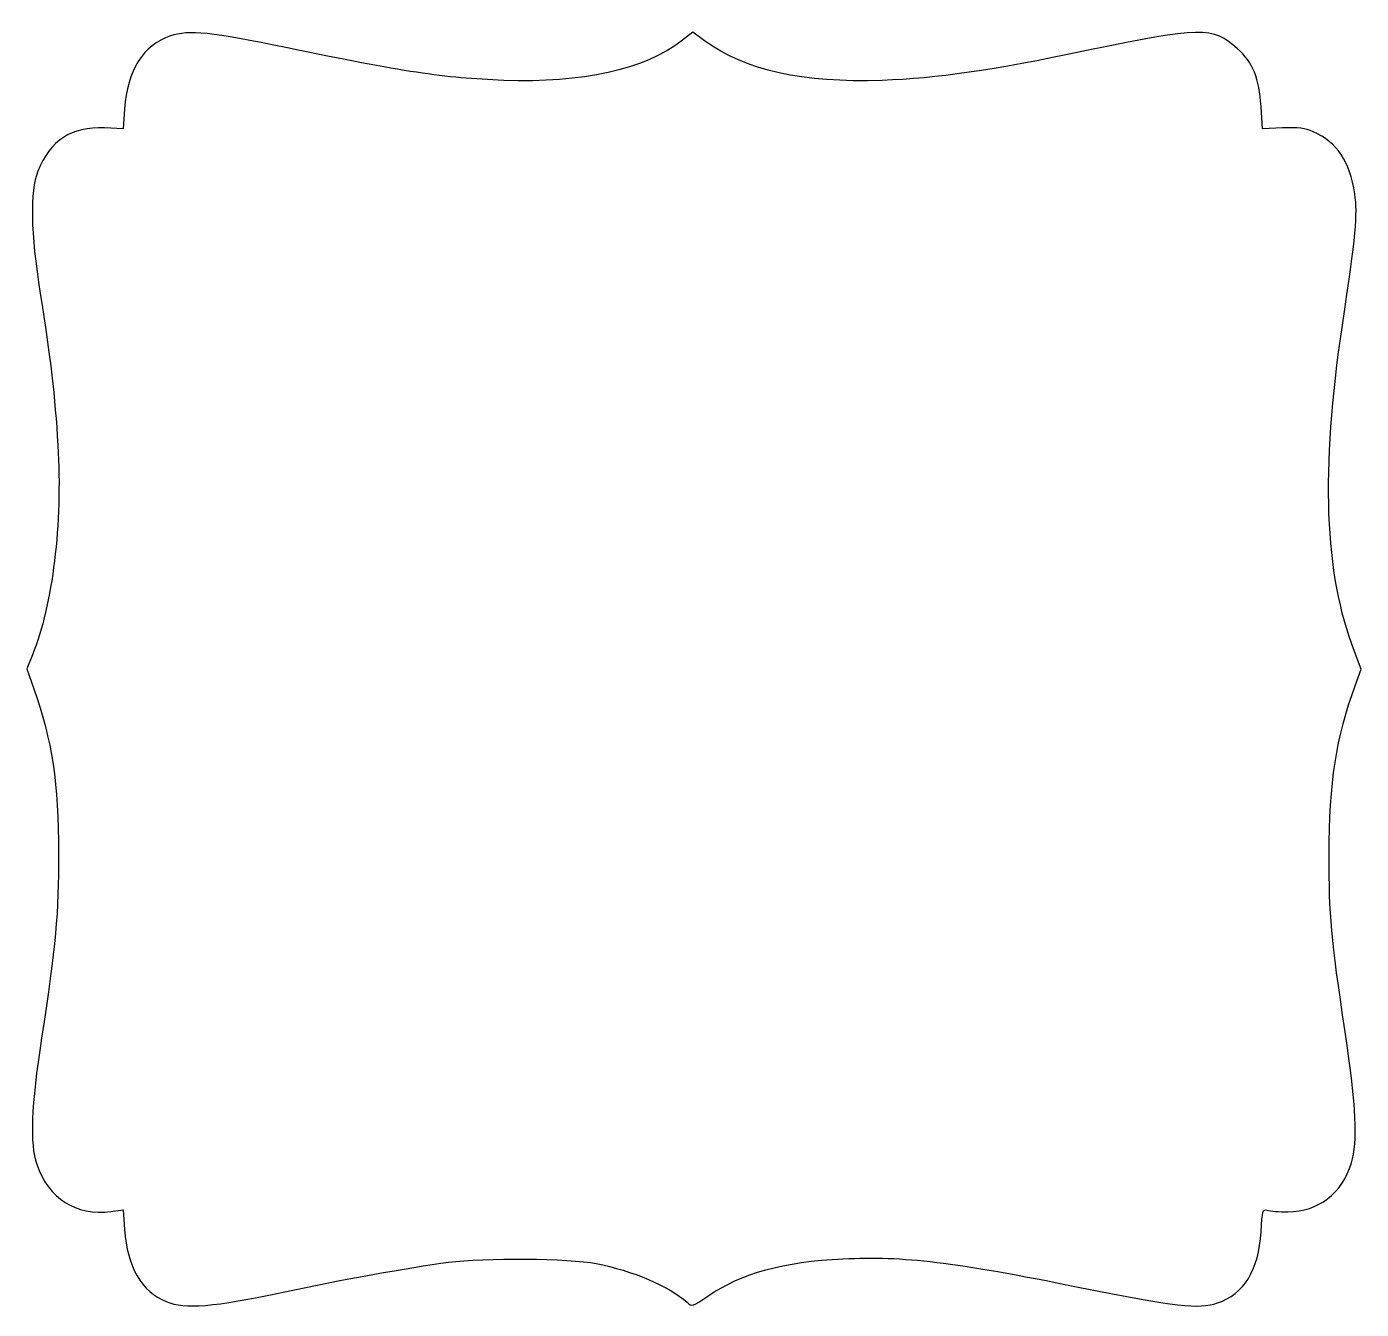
# Model space of a CAD drawing. Header units: centimetres. Extents: x -12.6 to 1.9, y -10.4 to 3.5.
import ezdxf

# ---------------------------------------------------------------- set-up
doc = ezdxf.new("R2010")
doc.units = ezdxf.units.CM
doc.header["$MEASUREMENT"] = 0
doc.layers.add('Layer 1', color=7, linetype='Continuous')

msp = doc.modelspace()

# ---------------------------------------------------------------- linework, layer by layer
at = {"layer": 'Layer 1'}
msp.add_open_spline([(-11.08675, -10.3295), (-11.35196, -10.22394), (-11.50885, -9.95224), (-11.53729, -9.5493), (-11.53729, -9.5493), (-11.53729, -9.5493), (-11.55241, -9.33507), (-11.55241, -9.33507), (-11.55241, -9.33507), (-11.55241, -9.33507), (-11.68479, -9.35206), (-11.68479, -9.35206), (-11.68479, -9.35206), (-12.06657, -9.40104), (-12.35878, -9.2151), (-12.48968, -8.8399), (-12.48968, -8.8399), (-12.56568, -8.62204), (-12.54972, -8.20925), (-12.43683, -7.47259), (-12.43683, -7.47259), (-12.28315, -6.46988), (-12.25075, -6.11966), (-12.252, -5.47499), (-12.252, -5.47499), (-12.2535, -4.70329), (-12.32133, -4.25365), (-12.52162, -3.68767), (-12.52162, -3.68767), (-12.52162, -3.68767), (-12.59784, -3.47228), (-12.59784, -3.47228), (-12.59784, -3.47228), (-12.59784, -3.47228), (-12.53599, -3.32008), (-12.53599, -3.32008), (-12.53599, -3.32008), (-12.31574, -2.77805), (-12.20902, -1.89782), (-12.26021, -1.04557), (-12.26021, -1.04557), (-12.29179, -0.51984), (-12.34115, -0.09436), (-12.45079, 0.5972), (-12.45079, 0.5972), (-12.55608, 1.26134), (-12.56453, 1.69925), (-12.47636, 1.92222), (-12.47636, 1.92222), (-12.3442, 2.25644), (-12.11128, 2.40845), (-11.75607, 2.39232), (-11.75607, 2.39232), (-11.75607, 2.39232), (-11.55221, 2.38306), (-11.55221, 2.38306), (-11.55221, 2.38306), (-11.55221, 2.38306), (-11.53719, 2.59592), (-11.53719, 2.59592), (-11.53719, 2.59592), (-11.50749, 3.01678), (-11.33578, 3.29117), (-11.04078, 3.38915), (-11.04078, 3.38915), (-10.83997, 3.45585), (-10.60136, 3.43134), (-9.77257, 3.25886), (-9.77257, 3.25886), (-8.52437, 2.9991), (-8.07372, 2.9315), (-7.42873, 2.90726), (-7.42873, 2.90726), (-6.57924, 2.87534), (-5.90632, 3.02378), (-5.50608, 3.33137), (-5.50608, 3.33137), (-5.50608, 3.33137), (-5.38031, 3.42803), (-5.38031, 3.42803), (-5.38031, 3.42803), (-5.38031, 3.42803), (-5.25295, 3.33652), (-5.25295, 3.33652), (-5.25295, 3.33652), (-4.8045, 3.01435), (-4.18862, 2.87689), (-3.32997, 2.90734), (-3.32997, 2.90734), (-2.72362, 2.92884), (-2.1583, 3.01106), (-1.11261, 3.22981), (-1.11261, 3.22981), (0.11839, 3.48734), (0.25505, 3.4892), (0.51882, 3.25205), (0.51882, 3.25205), (0.6899, 3.09823), (0.7586, 2.93108), (0.7769, 2.62414), (0.7769, 2.62414), (0.7769, 2.62414), (0.79127, 2.38314), (0.79127, 2.38314), (0.79127, 2.38314), (0.79127, 2.38314), (1.00962, 2.39234), (1.00962, 2.39234), (1.00962, 2.39234), (1.18274, 2.39964), (1.25191, 2.39092), (1.34348, 2.35023), (1.34348, 2.35023), (1.60168, 2.23551), (1.73915, 2.02955), (1.79306, 1.67671), (1.79306, 1.67671), (1.82604, 1.46088), (1.80416, 1.22897), (1.65876, 0.25324), (1.65876, 0.25324), (1.42216, -1.33458), (1.46299, -2.43348), (1.79019, -3.28426), (1.79019, -3.28426), (1.79019, -3.28426), (1.86346, -3.47479), (1.86346, -3.47479), (1.86346, -3.47479), (1.86346, -3.47479), (1.79688, -3.65468), (1.79688, -3.65468), (1.79688, -3.65468), (1.59017, -4.21311), (1.51537, -4.69945), (1.51488, -5.48821), (1.51488, -5.48821), (1.51447, -6.15119), (1.53462, -6.37398), (1.6884, -7.40644), (1.6884, -7.40644), (1.81061, -8.22698), (1.828, -8.59229), (1.75603, -8.82682), (1.75603, -8.82682), (1.65466, -9.15717), (1.39878, -9.35414), (1.06854, -9.35605), (1.06854, -9.35605), (0.97446, -9.35659), (0.87379, -9.34951), (0.84482, -9.34031), (0.84482, -9.34031), (0.7954, -9.32463), (0.79121, -9.33916), (0.77714, -9.57503), (0.77714, -9.57503), (0.7525, -9.98796), (0.59266, -10.24879), (0.30585, -10.34405), (0.30585, -10.34405), (0.09736, -10.4133), (-0.14005, -10.38644), (-1.18684, -10.17521), (-1.18684, -10.17521), (-2.56404, -9.89731), (-3.0859, -9.83431), (-3.7533, -9.8654), (-3.7533, -9.8654), (-4.39679, -9.89537), (-4.85326, -10.0217), (-5.21639, -10.27031), (-5.21639, -10.27031), (-5.38488, -10.38566), (-5.38689, -10.38625), (-5.44297, -10.33662), (-5.44297, -10.33662), (-5.64227, -10.16026), (-6.03151, -9.99446), (-6.42897, -9.91662), (-6.42897, -9.91662), (-6.71782, -9.86006), (-7.64407, -9.85211), (-8.02632, -9.90293), (-8.02632, -9.90293), (-8.46806, -9.96164), (-9.17327, -10.08909), (-9.81937, -10.22699), (-9.81937, -10.22699), (-10.5776, -10.38881), (-10.87693, -10.41302), (-11.08675, -10.3295)], degree=3, knots=[0, 0, 0, 0, 0.02040816, 0.02040816, 0.02040816, 0.02040816, 0.04081633, 0.04081633, 0.04081633, 0.04081633, 0.06122449, 0.06122449, 0.06122449, 0.06122449, 0.08163265, 0.08163265, 0.08163265, 0.08163265, 0.10204082, 0.10204082, 0.10204082, 0.10204082, 0.12244898, 0.12244898, 0.12244898, 0.12244898, 0.14285714, 0.14285714, 0.14285714, 0.14285714, 0.16326531, 0.16326531, 0.16326531, 0.16326531, 0.18367347, 0.18367347, 0.18367347, 0.18367347, 0.20408163, 0.20408163, 0.20408163, 0.20408163, 0.2244898, 0.2244898, 0.2244898, 0.2244898, 0.24489796, 0.24489796, 0.24489796, 0.24489796, 0.26530612, 0.26530612, 0.26530612, 0.26530612, 0.28571429, 0.28571429, 0.28571429, 0.28571429, 0.30612245, 0.30612245, 0.30612245, 0.30612245, 0.32653061, 0.32653061, 0.32653061, 0.32653061, 0.34693878, 0.34693878, 0.34693878, 0.34693878, 0.36734694, 0.36734694, 0.36734694, 0.36734694, 0.3877551, 0.3877551, 0.3877551, 0.3877551, 0.40816327, 0.40816327, 0.40816327, 0.40816327, 0.42857143, 0.42857143, 0.42857143, 0.42857143, 0.44897959, 0.44897959, 0.44897959, 0.44897959, 0.46938776, 0.46938776, 0.46938776, 0.46938776, 0.48979592, 0.48979592, 0.48979592, 0.48979592, 0.51020408, 0.51020408, 0.51020408, 0.51020408, 0.53061224, 0.53061224, 0.53061224, 0.53061224, 0.55102041, 0.55102041, 0.55102041, 0.55102041, 0.57142857, 0.57142857, 0.57142857, 0.57142857, 0.59183673, 0.59183673, 0.59183673, 0.59183673, 0.6122449, 0.6122449, 0.6122449, 0.6122449, 0.63265306, 0.63265306, 0.63265306, 0.63265306, 0.65306122, 0.65306122, 0.65306122, 0.65306122, 0.67346939, 0.67346939, 0.67346939, 0.67346939, 0.69387755, 0.69387755, 0.69387755, 0.69387755, 0.71428571, 0.71428571, 0.71428571, 0.71428571, 0.73469388, 0.73469388, 0.73469388, 0.73469388, 0.75510204, 0.75510204, 0.75510204, 0.75510204, 0.7755102, 0.7755102, 0.7755102, 0.7755102, 0.79591837, 0.79591837, 0.79591837, 0.79591837, 0.81632653, 0.81632653, 0.81632653, 0.81632653, 0.83673469, 0.83673469, 0.83673469, 0.83673469, 0.85714286, 0.85714286, 0.85714286, 0.85714286, 0.87755102, 0.87755102, 0.87755102, 0.87755102, 0.89795918, 0.89795918, 0.89795918, 0.89795918, 0.91836735, 0.91836735, 0.91836735, 0.91836735, 0.93877551, 0.93877551, 0.93877551, 0.93877551, 0.95918367, 0.95918367, 0.95918367, 0.95918367, 1, 1, 1, 1], dxfattribs=at)

doc.saveas('drawing.dxf')
